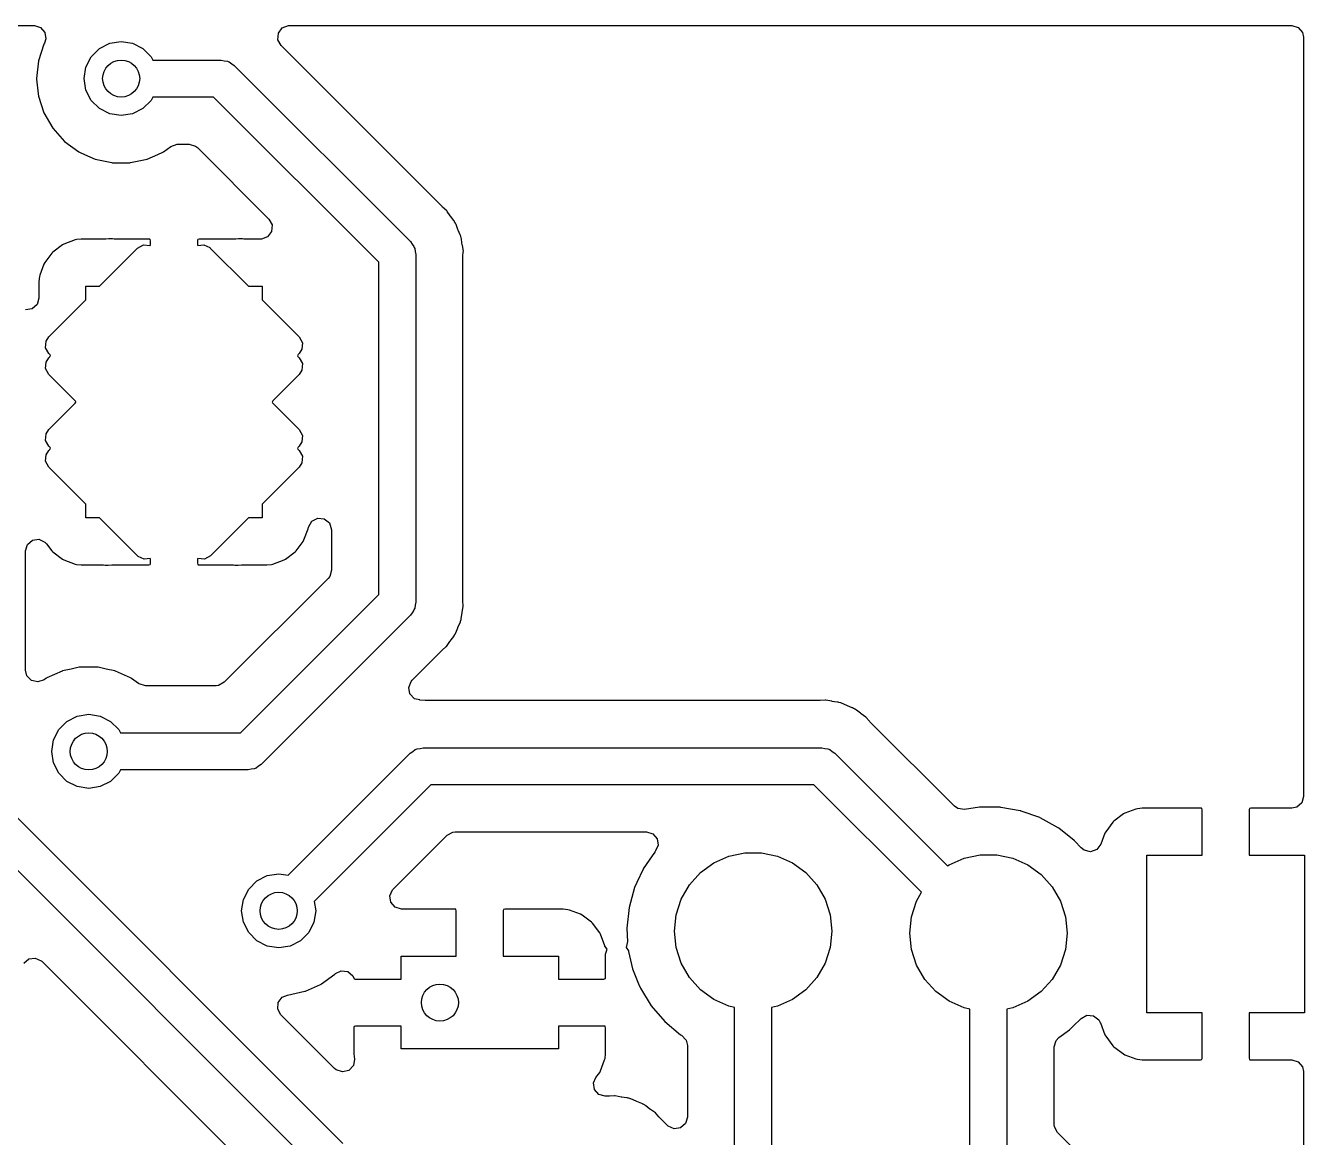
# Model space of a CAD drawing. Extents: x 89.4 to 113.8, y -88.6 to -51.3.
# Drawn here: x 100 to 113.8, y -63.31 to -51.31 of the extents above; entities that cross this region are included whole.
import ezdxf

# ---------------------------------------------------------------- set-up
doc = ezdxf.new("R2010")
doc.units = 0
doc.layers.add('BLACK', color=7, linetype='CONTINUOUS')

msp = doc.modelspace()

# ---------------------------------------------------------------- linework, layer by layer
at = {"layer": 'BLACK', "linetype": 'CONTINUOUS'}
for p, q in [((98.1386, -51.3085), (100.093, -51.3085)), ((100.093, -51.3085), (100.161, -51.3285)), ((100.161, -51.3285), (100.207, -51.3822)), ((102.727, -51.3905), (102.769, -51.3336)), ((102.769, -51.3336), (102.836, -51.3088)), ((102.836, -51.3088), (102.845, -51.3085)), ((102.845, -51.3085), (113.665, -51.3085)), ((113.665, -51.3085), (113.734, -51.3285)), ((113.734, -51.3285), (113.78, -51.3822)), ((100.217, -51.4524), (100.202, -51.4975)), ((100.207, -51.3822), (100.217, -51.4524)), ((100.906, -51.4996), (101.03, -51.48)), ((101.03, -51.48), (101.154, -51.4996)), ((102.722, -51.4613), (102.727, -51.3905)), ((102.756, -51.5236), (102.722, -51.4613)), ((113.78, -51.3822), (113.791, -51.4345)), ((113.791, -51.4345), (113.791, -59.626)), ((100.195, -51.5084), (100.136, -51.6901)), ((100.202, -51.4975), (100.195, -51.5084)), ((100.706, -51.6449), (100.795, -51.5564)), ((100.795, -51.5564), (100.906, -51.4996)), ((101.154, -51.4996), (101.265, -51.5564)), ((101.265, -51.5564), (101.354, -51.6449)), ((104.494, -53.2616), (102.756, -51.5236)), ((100.136, -51.6901), (100.116, -51.88)), ((100.65, -51.7564), (100.706, -51.6449)), ((101.354, -51.6449), (101.371, -51.68)), ((101.371, -51.68), (102.11, -51.68)), ((102.11, -51.68), (102.143, -51.6875)), ((102.143, -51.6875), (102.176, -51.6912)), ((102.176, -51.6912), (102.186, -51.6974)), ((102.186, -51.6974), (102.197, -51.6999)), ((102.197, -51.6999), (102.223, -51.7208)), ((102.223, -51.7208), (102.251, -51.7386)), ((102.251, -51.7386), (104.152, -53.6388)), ((100.116, -51.88), (100.117, -51.8866)), ((100.117, -51.8866), (100.134, -52.0448)), ((100.63, -51.88), (100.65, -51.7564)), ((100.65, -52.0036), (100.63, -51.88)), ((100.706, -52.1151), (100.65, -52.0036)), ((100.134, -52.0448), (100.136, -52.0699)), ((100.136, -52.0699), (100.195, -52.2516)), ((100.795, -52.2036), (100.706, -52.1151)), ((101.354, -52.1151), (101.265, -52.2036)), ((101.371, -52.08), (101.354, -52.1151)), ((102.027, -52.08), (101.371, -52.08)), ((103.81, -53.8628), (102.027, -52.08)), ((100.195, -52.2516), (100.291, -52.4169)), ((100.906, -52.2604), (100.795, -52.2036)), ((101.03, -52.28), (100.906, -52.2604)), ((101.154, -52.2604), (101.03, -52.28)), ((101.265, -52.2036), (101.154, -52.2604)), ((100.291, -52.4169), (100.419, -52.5589)), ((100.419, -52.5589), (100.573, -52.6711)), ((100.573, -52.6711), (100.579, -52.6738)), ((100.579, -52.6738), (100.579, -52.6738)), ((100.579, -52.6738), (100.635, -52.6984)), ((100.635, -52.6984), (100.748, -52.7488)), ((101.312, -52.7488), (101.425, -52.6984)), ((101.425, -52.6984), (101.481, -52.6738)), ((101.481, -52.6738), (101.487, -52.6711)), ((101.481, -52.6738), (101.481, -52.6738)), ((101.487, -52.6711), (101.567, -52.6126)), ((101.567, -52.6126), (101.634, -52.5887)), ((101.634, -52.5887), (101.641, -52.5885)), ((101.641, -52.5885), (101.764, -52.5885)), ((101.764, -52.5885), (101.832, -52.6085)), ((101.832, -52.6085), (101.853, -52.6254)), ((101.853, -52.6254), (102.625, -53.3969)), ((100.748, -52.7488), (100.841, -52.7686)), ((100.841, -52.7686), (100.928, -52.7871)), ((100.928, -52.7871), (100.928, -52.7871)), ((100.928, -52.7871), (100.935, -52.7885)), ((100.935, -52.7885), (101.125, -52.7885)), ((101.125, -52.7885), (101.132, -52.7871)), ((101.132, -52.7871), (101.219, -52.7686)), ((101.132, -52.7871), (101.132, -52.7871)), ((101.219, -52.7686), (101.312, -52.7488)), ((104.499, -53.2666), (104.494, -53.2616)), ((104.545, -53.308), (104.499, -53.2666)), ((102.625, -53.3969), (102.659, -53.4592)), ((104.55, -53.3143), (104.545, -53.308)), ((104.582, -53.3607), (104.55, -53.3143)), ((104.55, -53.3143), (104.55, -53.3143)), ((104.585, -53.366), (104.582, -53.3607)), ((104.62, -53.4107), (104.585, -53.366)), ((104.624, -53.4167), (104.62, -53.4107)), ((104.62, -53.4107), (104.62, -53.4107)), ((102.654, -53.53), (102.611, -53.5869)), ((102.659, -53.4592), (102.654, -53.53)), ((104.627, -53.4237), (104.624, -53.4167)), ((104.629, -53.4259), (104.627, -53.4237)), ((104.637, -53.4407), (104.629, -53.4259)), ((104.638, -53.4431), (104.637, -53.4407)), ((104.642, -53.4493), (104.638, -53.4431)), ((104.645, -53.4565), (104.642, -53.4493)), ((104.665, -53.5091), (104.645, -53.4565)), ((104.645, -53.4565), (104.645, -53.4565)), ((104.668, -53.5152), (104.665, -53.5091)), ((104.69, -53.5668), (104.668, -53.5152)), ((100.396, -53.6752), (100.294, -53.7517)), ((100.412, -53.6667), (100.396, -53.6752)), ((100.532, -53.6215), (100.412, -53.6667)), ((100.548, -53.6179), (100.532, -53.6215)), ((100.599, -53.6124), (100.548, -53.6179)), ((100.605, -53.612), (100.599, -53.6124)), ((100.853, -53.612), (100.605, -53.612)), ((100.866, -53.6113), (100.853, -53.612)), ((100.898, -53.608), (100.866, -53.6113)), ((100.912, -53.6081), (100.898, -53.608)), ((100.938, -53.6111), (100.912, -53.6081)), ((100.953, -53.612), (100.938, -53.6111)), ((101.332, -53.612), (100.953, -53.612)), ((101.207, -53.7091), (101.27, -53.675)), ((101.27, -53.675), (101.341, -53.6801)), ((101.34, -53.6137), (101.332, -53.612)), ((101.342, -53.6149), (101.34, -53.6137)), ((101.341, -53.6801), (101.343, -53.6812)), ((101.346, -53.6301), (101.342, -53.6149)), ((101.343, -53.6812), (101.346, -53.6729)), ((101.346, -53.6729), (101.346, -53.6301)), ((101.856, -53.6179), (101.854, -53.6255)), ((101.854, -53.6255), (101.854, -53.6693)), ((101.854, -53.6693), (101.858, -53.6823)), ((101.857, -53.6165), (101.856, -53.6179)), ((101.872, -53.612), (101.857, -53.6165)), ((101.858, -53.6823), (101.921, -53.6732)), ((102.253, -53.612), (101.872, -53.612)), ((101.921, -53.6732), (101.986, -53.7027)), ((102.266, -53.6113), (102.253, -53.612)), ((102.298, -53.608), (102.266, -53.6113)), ((102.312, -53.6081), (102.298, -53.608)), ((102.338, -53.6111), (102.312, -53.6081)), ((102.353, -53.612), (102.338, -53.6111)), ((102.536, -53.612), (102.353, -53.612)), ((102.545, -53.6117), (102.536, -53.612)), ((102.611, -53.5869), (102.545, -53.6117)), ((104.152, -53.6388), (104.169, -53.6671)), ((104.169, -53.6671), (104.19, -53.6933)), ((104.693, -53.5737), (104.69, -53.5668)), ((104.695, -53.5812), (104.693, -53.5737)), ((104.695, -53.5837), (104.695, -53.5812)), ((104.7, -53.6), (104.695, -53.5837)), ((104.7, -53.6027), (104.7, -53.6)), ((104.703, -53.6098), (104.7, -53.6027)), ((104.708, -53.6517), (104.703, -53.6098)), ((104.711, -53.6732), (104.708, -53.6517)), ((104.712, -53.6797), (104.711, -53.6732)), ((104.723, -53.7426), (104.712, -53.6797)), ((100.282, -53.7643), (100.205, -53.8664)), ((100.294, -53.7517), (100.282, -53.7643)), ((100.796, -54.12), (101.207, -53.7091)), ((101.986, -53.7027), (101.992, -53.7088)), ((101.992, -53.7088), (102.404, -54.12)), ((104.19, -53.6933), (104.193, -53.7045)), ((104.193, -53.7045), (104.199, -53.7142)), ((104.199, -53.7142), (104.203, -53.7474)), ((104.203, -53.7474), (104.21, -53.78)), ((104.21, -53.78), (104.21, -57.5303)), ((104.718, -53.8089), (104.719, -53.8004)), ((104.718, -57.5054), (104.718, -53.8089)), ((104.719, -53.8004), (104.722, -53.7502)), ((104.722, -53.7502), (104.723, -53.7426)), ((104.722, -53.7502), (104.722, -53.7502)), ((100.197, -53.8819), (100.152, -54.0024)), ((100.205, -53.8664), (100.197, -53.8819)), ((103.81, -57.4472), (103.81, -53.8628)), ((100.148, -54.0176), (100.142, -54.0685)), ((100.142, -54.0685), (100.142, -54.0753)), ((100.142, -54.0753), (100.142, -54.2498)), ((100.152, -54.0024), (100.148, -54.0176)), ((100.65, -54.2664), (100.65, -54.12)), ((100.65, -54.12), (100.796, -54.12)), ((102.404, -54.12), (102.55, -54.12)), ((102.55, -54.12), (102.55, -54.2664)), ((100.068, -54.3644), (99.9981, -54.3745)), ((100.122, -54.3179), (100.068, -54.3644)), ((100.142, -54.2498), (100.122, -54.3179)), ((100.248, -54.6684), (100.65, -54.2664)), ((102.55, -54.2664), (102.952, -54.6684)), ((100.214, -54.7843), (100.219, -54.7135)), ((100.248, -54.8466), (100.214, -54.7843)), ((100.219, -54.7135), (100.248, -54.6684)), ((102.952, -54.6684), (102.986, -54.7307)), ((102.986, -54.7307), (102.981, -54.8015)), ((100.219, -54.9385), (100.248, -54.8934)), ((100.262, -54.8604), (100.248, -54.8466)), ((100.248, -54.8934), (100.259, -54.8828)), ((100.259, -54.8828), (100.265, -54.8711)), ((100.266, -54.867), (100.262, -54.8604)), ((100.265, -54.8711), (100.266, -54.8689)), ((100.266, -54.8689), (100.266, -54.867)), ((102.941, -54.8572), (102.934, -54.8711)), ((102.934, -54.8711), (102.934, -54.873)), ((102.934, -54.873), (102.938, -54.8796)), ((102.938, -54.8796), (102.952, -54.8934)), ((102.952, -54.8466), (102.941, -54.8572)), ((102.981, -54.8015), (102.952, -54.8466)), ((102.952, -54.8934), (102.986, -54.9557)), ((100.214, -55.0093), (100.219, -54.9385)), ((100.248, -55.0716), (100.214, -55.0093)), ((102.981, -55.0265), (102.952, -55.0716)), ((102.986, -54.9557), (102.981, -55.0265)), ((100.537, -55.3604), (100.248, -55.0716)), ((102.952, -55.0716), (102.666, -55.3572)), ((100.248, -55.6684), (100.534, -55.3828)), ((100.534, -55.3828), (100.54, -55.3711)), ((100.541, -55.367), (100.537, -55.3604)), ((100.54, -55.3711), (100.541, -55.3689)), ((100.541, -55.3689), (100.541, -55.367)), ((102.666, -55.3572), (102.659, -55.3711)), ((102.659, -55.3711), (102.659, -55.373)), ((102.659, -55.373), (102.663, -55.3796)), ((102.663, -55.3796), (102.952, -55.6684)), ((100.214, -55.7843), (100.219, -55.7135)), ((100.219, -55.7135), (100.248, -55.6684)), ((102.952, -55.6684), (102.986, -55.7307)), ((102.986, -55.7307), (102.981, -55.8015)), ((100.248, -55.8466), (100.214, -55.7843)), ((100.219, -55.9385), (100.248, -55.8934)), ((100.262, -55.8604), (100.248, -55.8466)), ((100.248, -55.8934), (100.259, -55.8828)), ((100.259, -55.8828), (100.265, -55.8711)), ((100.266, -55.867), (100.262, -55.8604)), ((100.265, -55.8711), (100.266, -55.8689)), ((100.266, -55.8689), (100.266, -55.867)), ((102.941, -55.8572), (102.934, -55.8711)), ((102.934, -55.8711), (102.934, -55.873)), ((102.934, -55.873), (102.938, -55.8796)), ((102.938, -55.8796), (102.952, -55.8934)), ((102.952, -55.8466), (102.941, -55.8572)), ((102.981, -55.8015), (102.952, -55.8466)), ((102.952, -55.8934), (102.986, -55.9557)), ((100.214, -56.0093), (100.219, -55.9385)), ((100.248, -56.0716), (100.214, -56.0093)), ((102.981, -56.0265), (102.952, -56.0716)), ((102.986, -55.9557), (102.981, -56.0265)), ((100.65, -56.4736), (100.248, -56.0716)), ((102.952, -56.0716), (102.55, -56.4736)), ((100.65, -56.62), (100.65, -56.4736)), ((102.55, -56.4736), (102.55, -56.62)), ((100.796, -56.62), (100.65, -56.62)), ((101.208, -57.0312), (100.796, -56.62)), ((102.404, -56.62), (101.993, -57.0309)), ((102.55, -56.62), (102.404, -56.62)), ((103.048, -56.7376), (103.053, -56.7189)), ((103.053, -56.7189), (103.088, -56.6573)), ((103.088, -56.6573), (103.151, -56.6245)), ((103.151, -56.6245), (103.222, -56.6309)), ((103.222, -56.6309), (103.278, -56.6745)), ((103.278, -56.6745), (103.301, -56.7481)), ((100.019, -56.9079), (100.072, -56.8614)), ((100.072, -56.8614), (100.142, -56.8513)), ((100.142, -56.8513), (100.207, -56.8808)), ((102.995, -56.8736), (103.003, -56.8581)), ((103.003, -56.8581), (103.048, -56.7376)), ((103.301, -56.7481), (103.301, -57.1843)), ((99.9985, -56.976), (100.019, -56.9079)), ((99.9985, -58.2649), (99.9985, -56.976)), ((100.207, -56.8808), (100.225, -56.9005)), ((100.225, -56.9005), (100.282, -56.9757)), ((100.282, -56.9757), (100.294, -56.9883)), ((100.294, -56.9883), (100.396, -57.0648)), ((102.804, -57.0648), (102.906, -56.9883)), ((102.906, -56.9883), (102.918, -56.9757)), ((102.918, -56.9757), (102.995, -56.8736)), ((100.396, -57.0648), (100.412, -57.0733)), ((100.412, -57.0733), (100.532, -57.1185)), ((100.532, -57.1185), (100.548, -57.1221)), ((100.548, -57.1221), (100.599, -57.1276)), ((100.599, -57.1276), (100.605, -57.128)), ((100.605, -57.128), (100.841, -57.128)), ((100.841, -57.128), (100.858, -57.1291)), ((100.858, -57.1291), (100.877, -57.1317)), ((100.877, -57.1317), (100.891, -57.132)), ((100.891, -57.132), (100.929, -57.1285)), ((100.929, -57.1285), (100.941, -57.128)), ((100.941, -57.128), (101.328, -57.128)), ((101.214, -57.0373), (101.208, -57.0312)), ((101.279, -57.0668), (101.214, -57.0373)), ((101.342, -57.0577), (101.279, -57.0668)), ((101.328, -57.128), (101.343, -57.1235)), ((101.346, -57.0707), (101.342, -57.0577)), ((101.343, -57.1235), (101.344, -57.1221)), ((101.344, -57.1221), (101.346, -57.1145)), ((101.346, -57.1145), (101.346, -57.0707)), ((101.857, -57.0588), (101.854, -57.0671)), ((101.854, -57.0671), (101.854, -57.1099)), ((101.854, -57.1099), (101.858, -57.1251)), ((101.859, -57.0599), (101.857, -57.0588)), ((101.858, -57.1251), (101.86, -57.1263)), ((101.93, -57.065), (101.859, -57.0599)), ((101.86, -57.1263), (101.868, -57.128)), ((101.868, -57.128), (102.241, -57.128)), ((101.993, -57.0309), (101.93, -57.065)), ((102.241, -57.128), (102.258, -57.1291)), ((102.258, -57.1291), (102.277, -57.1317)), ((102.277, -57.1317), (102.291, -57.132)), ((102.291, -57.132), (102.329, -57.1285)), ((102.329, -57.1285), (102.341, -57.128)), ((102.341, -57.128), (102.595, -57.128)), ((102.595, -57.128), (102.601, -57.1276)), ((102.601, -57.1276), (102.652, -57.1221)), ((102.652, -57.1221), (102.668, -57.1185)), ((102.668, -57.1185), (102.788, -57.0733)), ((102.788, -57.0733), (102.804, -57.0648)), ((103.265, -57.2734), (102.143, -58.3946)), ((103.281, -57.2525), (103.265, -57.2734)), ((103.301, -57.1843), (103.281, -57.2525)), ((102.317, -58.94), (103.81, -57.4472)), ((104.21, -57.5303), (104.203, -57.5629)), ((104.719, -57.5126), (104.718, -57.5054)), ((104.722, -57.5748), (104.719, -57.5126)), ((104.151, -57.6714), (102.541, -59.2817)), ((104.169, -57.6431), (104.151, -57.6714)), ((104.19, -57.617), (104.169, -57.6431)), ((104.193, -57.6058), (104.19, -57.617)), ((104.199, -57.5961), (104.193, -57.6058)), ((104.203, -57.5629), (104.199, -57.5961)), ((104.701, -57.7075), (104.71, -57.6441)), ((104.71, -57.6441), (104.711, -57.6376)), ((104.711, -57.6376), (104.722, -57.5748)), ((104.642, -57.8602), (104.662, -57.8077)), ((104.662, -57.8077), (104.665, -57.8017)), ((104.665, -57.8017), (104.691, -57.7434)), ((104.691, -57.7434), (104.692, -57.736)), ((104.692, -57.736), (104.693, -57.7334)), ((104.693, -57.7334), (104.698, -57.7172)), ((104.698, -57.7172), (104.699, -57.7146)), ((104.699, -57.7146), (104.701, -57.7075)), ((104.54, -58.0076), (104.577, -57.9553)), ((104.577, -57.9553), (104.581, -57.95)), ((104.581, -57.95), (104.591, -57.9371)), ((104.591, -57.9371), (104.62, -57.8997)), ((104.62, -57.8997), (104.624, -57.8928)), ((104.624, -57.8928), (104.625, -57.8905)), ((104.625, -57.8905), (104.633, -57.8758)), ((104.633, -57.8758), (104.635, -57.8735)), ((104.635, -57.8735), (104.639, -57.8673)), ((104.639, -57.8673), (104.642, -57.8602)), ((104.642, -57.8602), (104.642, -57.8602)), ((104.169, -58.3726), (104.491, -58.0514)), ((104.491, -58.0514), (104.497, -58.0456)), ((104.497, -58.0456), (104.535, -58.0126)), ((104.535, -58.0126), (104.54, -58.0076)), ((100.578, -58.2329), (100.491, -58.2514)), ((100.585, -58.2315), (100.578, -58.2329)), ((100.578, -58.2329), (100.578, -58.2329)), ((100.775, -58.2315), (100.585, -58.2315)), ((100.782, -58.2329), (100.775, -58.2315)), ((100.869, -58.2514), (100.782, -58.2329)), ((100.782, -58.2329), (100.782, -58.2329)), ((100.013, -58.3237), (99.9985, -58.2649)), ((100.063, -58.3746), (100.013, -58.3237)), ((100.132, -58.3907), (100.063, -58.3746)), ((100.199, -58.3668), (100.132, -58.3907)), ((100.218, -58.3528), (100.199, -58.3668)), ((100.223, -58.3489), (100.218, -58.3528)), ((100.218, -58.3528), (100.218, -58.3528)), ((100.229, -58.3462), (100.223, -58.3489)), ((100.392, -58.2739), (100.229, -58.3462)), ((100.229, -58.3462), (100.229, -58.3462)), ((100.398, -58.2712), (100.392, -58.2739)), ((100.392, -58.2739), (100.392, -58.2739)), ((100.491, -58.2514), (100.398, -58.2712)), ((100.962, -58.2712), (100.869, -58.2514)), ((100.968, -58.2739), (100.962, -58.2712)), ((101.131, -58.3462), (100.968, -58.2739)), ((100.968, -58.2739), (100.968, -58.2739)), ((101.137, -58.3489), (101.131, -58.3462)), ((101.131, -58.3462), (101.131, -58.3462)), ((101.142, -58.3528), (101.137, -58.3489)), ((101.217, -58.4074), (101.142, -58.3528)), ((101.142, -58.3528), (101.142, -58.3528)), ((104.159, -58.3843), (104.169, -58.3726)), ((101.223, -58.4115), (101.217, -58.4074)), ((101.291, -58.4315), (101.223, -58.4115)), ((102.054, -58.4315), (101.291, -58.4315)), ((102.081, -58.4286), (102.054, -58.4315)), ((102.143, -58.3946), (102.081, -58.4286)), ((104.133, -58.4503), (104.159, -58.3843)), ((104.147, -58.52), (104.133, -58.4503)), ((104.196, -58.5711), (104.147, -58.52)), ((104.253, -58.5846), (104.196, -58.5711)), ((104.253, -58.5873), (104.253, -58.5846)), ((104.31, -58.5912), (104.253, -58.5873)), ((104.319, -58.5915), (104.31, -58.5912)), ((108.565, -58.5915), (104.319, -58.5915)), ((108.573, -58.5913), (108.565, -58.5915)), ((108.627, -58.5881), (108.573, -58.5913)), ((108.635, -58.5877), (108.627, -58.5881)), ((108.627, -58.5881), (108.627, -58.5881)), ((108.698, -58.5993), (108.635, -58.5877)), ((108.704, -58.6004), (108.698, -58.5993)), ((108.73, -58.6038), (108.704, -58.6004)), ((108.76, -58.6077), (108.73, -58.6038)), ((108.767, -58.6087), (108.76, -58.6077)), ((108.76, -58.6077), (108.76, -58.6077)), ((108.775, -58.6115), (108.767, -58.6087)), ((108.777, -58.6121), (108.775, -58.6115)), ((108.793, -58.6168), (108.777, -58.6121)), ((108.796, -58.6176), (108.793, -58.6168)), ((108.803, -58.619), (108.796, -58.6176)), ((108.862, -58.6452), (108.803, -58.619)), ((108.868, -58.6478), (108.862, -58.6452)), ((108.92, -58.6682), (108.868, -58.6478)), ((100.445, -58.8164), (100.556, -58.7596)), ((100.556, -58.7596), (100.68, -58.74)), ((100.68, -58.74), (100.804, -58.7596)), ((100.804, -58.7596), (100.915, -58.8164)), ((108.92, -58.6683), (108.92, -58.6682)), ((108.927, -58.671), (108.92, -58.6683)), ((108.933, -58.6754), (108.927, -58.671)), ((108.936, -58.6766), (108.933, -58.6754)), ((108.951, -58.685), (108.936, -58.6766)), ((108.953, -58.6864), (108.951, -58.685)), ((108.96, -58.6895), (108.953, -58.6864)), ((108.966, -58.6942), (108.96, -58.6895)), ((109.01, -58.7289), (108.966, -58.6942)), ((109.015, -58.7329), (109.01, -58.7289)), ((109.068, -58.7696), (109.015, -58.7329)), ((109.105, -58.8128), (109.068, -58.7696)), ((100.3, -59.0164), (100.356, -58.9049)), ((100.356, -58.9049), (100.445, -58.8164)), ((100.915, -58.8164), (101.004, -58.9049)), ((101.004, -58.9049), (101.021, -58.94)), ((109.106, -58.8132), (109.105, -58.8128)), ((109.111, -58.8195), (109.106, -58.8132)), ((110.022, -59.7299), (109.111, -58.8195)), ((100.28, -59.14), (100.3, -59.0164)), ((101.021, -58.94), (102.317, -58.94)), ((100.3, -59.2636), (100.28, -59.14)), ((102.831, -60.476), (104.149, -59.1583)), ((104.149, -59.1583), (104.177, -59.1406)), ((104.177, -59.1406), (104.203, -59.1198)), ((104.203, -59.1198), (104.214, -59.1172)), ((104.214, -59.1172), (104.224, -59.1111)), ((104.224, -59.1111), (104.257, -59.1074)), ((104.257, -59.1074), (104.29, -59.1)), ((104.29, -59.1), (108.59, -59.1)), ((108.59, -59.1), (108.623, -59.1075)), ((108.623, -59.1075), (108.656, -59.1112)), ((108.656, -59.1112), (108.666, -59.1174)), ((108.666, -59.1174), (108.677, -59.1199)), ((108.677, -59.1199), (108.703, -59.1408)), ((108.703, -59.1408), (108.731, -59.1586)), ((108.731, -59.1586), (109.949, -60.3758)), ((100.356, -59.3751), (100.3, -59.2636)), ((101.021, -59.34), (101.004, -59.3751)), ((102.4, -59.34), (101.021, -59.34)), ((102.433, -59.3326), (102.4, -59.34)), ((102.466, -59.3289), (102.433, -59.3326)), ((102.476, -59.3228), (102.466, -59.3289)), ((102.487, -59.3202), (102.476, -59.3228)), ((102.513, -59.2994), (102.487, -59.3202)), ((102.541, -59.2817), (102.513, -59.2994)), ((99.49, -59.4372), (103.423, -63.37)), ((100.445, -59.4636), (100.356, -59.3751)), ((100.556, -59.5204), (100.445, -59.4636)), ((100.915, -59.4636), (100.804, -59.5204)), ((101.004, -59.3751), (100.915, -59.4636)), ((100.68, -59.54), (100.556, -59.5204)), ((100.804, -59.5204), (100.68, -59.54)), ((104.373, -59.5), (103.114, -60.7589)), ((108.507, -59.5), (104.373, -59.5)), ((109.668, -60.6605), (108.507, -59.5)), ((103.199, -63.7114), (99.1483, -59.6612)), ((110.06, -59.7559), (110.022, -59.7299)), ((110.13, -59.7654), (110.06, -59.7559)), ((110.295, -59.7402), (110.13, -59.7654)), ((110.3, -59.7402), (110.295, -59.7402)), ((110.444, -59.742), (110.3, -59.7402)), ((110.3, -59.7402), (110.3, -59.7402)), ((110.518, -59.7429), (110.444, -59.742)), ((110.523, -59.7438), (110.518, -59.7429)), ((110.733, -59.7812), (110.523, -59.7438)), ((110.523, -59.7438), (110.523, -59.7438)), ((111.998, -59.7579), (111.982, -59.7615)), ((112.049, -59.7524), (111.998, -59.7579)), ((112.055, -59.752), (112.049, -59.7524)), ((112.682, -59.752), (112.055, -59.752)), ((112.69, -59.7537), (112.682, -59.752)), ((112.692, -59.7549), (112.69, -59.7537)), ((112.696, -59.7701), (112.692, -59.7549)), ((113.206, -59.7579), (113.204, -59.7655)), ((113.207, -59.7565), (113.206, -59.7579)), ((113.222, -59.752), (113.207, -59.7565)), ((113.665, -59.752), (113.222, -59.752)), ((113.718, -59.7406), (113.665, -59.752)), ((113.771, -59.6941), (113.718, -59.7406)), ((113.791, -59.626), (113.771, -59.6941)), ((110.738, -59.7821), (110.733, -59.7812)), ((110.733, -59.7812), (110.733, -59.7812)), ((110.743, -59.7838), (110.738, -59.7821)), ((110.944, -59.8549), (110.743, -59.7838)), ((110.743, -59.7838), (110.743, -59.7838)), ((110.949, -59.8566), (110.944, -59.8549)), ((110.944, -59.8549), (110.944, -59.8549)), ((111.144, -59.9646), (110.949, -59.8566)), ((111.744, -59.8917), (111.732, -59.9043)), ((111.846, -59.8152), (111.744, -59.8917)), ((111.862, -59.8067), (111.846, -59.8152)), ((111.982, -59.7615), (111.862, -59.8067)), ((112.696, -60.26), (112.696, -59.7701)), ((113.204, -59.7655), (113.204, -60.26)), ((104.547, -60.0454), (104.609, -60.0114)), ((104.609, -60.0114), (104.636, -60.0085)), ((104.636, -60.0085), (106.7, -60.0085)), ((106.7, -60.0085), (106.768, -60.0285)), ((106.768, -60.0285), (106.815, -60.0822)), ((111.148, -59.9678), (111.144, -59.9646)), ((111.316, -60.0998), (111.148, -59.9678)), ((111.148, -59.9678), (111.148, -59.9678)), ((111.647, -60.0219), (111.602, -60.1408)), ((111.655, -60.0064), (111.647, -60.0219)), ((111.732, -59.9043), (111.655, -60.0064)), ((104.109, -60.4827), (104.547, -60.0454)), ((106.825, -60.1524), (106.795, -60.2128)), ((106.815, -60.0822), (106.825, -60.1524)), ((111.316, -60.0999), (111.316, -60.0998)), ((111.32, -60.1031), (111.316, -60.0999)), ((111.323, -60.1069), (111.32, -60.1031)), ((111.391, -60.1814), (111.323, -60.1069)), ((111.323, -60.1069), (111.323, -60.1069)), ((111.602, -60.1408), (111.559, -60.1976)), ((106.759, -60.2683), (106.665, -60.4067)), ((106.788, -60.2264), (106.759, -60.2683)), ((106.791, -60.2221), (106.788, -60.2264)), ((106.788, -60.2264), (106.788, -60.2264)), ((106.794, -60.2184), (106.791, -60.2221)), ((106.797, -60.2144), (106.794, -60.2184)), ((106.795, -60.2128), (106.797, -60.2144)), ((107.425, -60.3439), (107.587, -60.2716)), ((107.587, -60.2716), (107.761, -60.2347)), ((107.761, -60.2347), (107.939, -60.2347)), ((107.939, -60.2347), (108.113, -60.2716)), ((108.113, -60.2716), (108.275, -60.3439)), ((109.965, -60.3639), (110.127, -60.2916)), ((110.127, -60.2916), (110.301, -60.2547)), ((110.301, -60.2547), (110.479, -60.2547)), ((110.479, -60.2547), (110.653, -60.2916)), ((110.653, -60.2916), (110.815, -60.3639)), ((111.424, -60.2071), (111.391, -60.1814)), ((111.493, -60.2223), (111.424, -60.2071)), ((111.559, -60.1976), (111.493, -60.2223)), ((112.1, -61.96), (112.1, -60.26)), ((112.1, -60.26), (112.696, -60.26)), ((113.204, -60.26), (113.8, -60.26)), ((113.8, -60.26), (113.8, -61.96)), ((106.663, -60.4114), (106.596, -60.5543)), ((106.665, -60.4067), (106.663, -60.4114)), ((107.162, -60.5804), (107.281, -60.4483)), ((107.281, -60.4483), (107.425, -60.3439)), ((108.275, -60.3439), (108.419, -60.4483)), ((108.419, -60.4483), (108.538, -60.5804)), ((109.949, -60.3758), (109.965, -60.3639)), ((110.815, -60.3639), (110.959, -60.4683)), ((102.406, -60.6249), (102.495, -60.5364)), ((102.495, -60.5364), (102.606, -60.4796)), ((102.606, -60.4796), (102.73, -60.46)), ((102.73, -60.46), (102.831, -60.476)), ((103.965, -60.6269), (104.109, -60.4827)), ((106.596, -60.5543), (106.571, -60.6093)), ((107.073, -60.7343), (107.162, -60.5804)), ((108.538, -60.5804), (108.627, -60.7343)), ((110.959, -60.4683), (111.078, -60.6004)), ((102.35, -60.7364), (102.406, -60.6249)), ((103.929, -60.6981), (103.959, -60.6335)), ((103.94, -60.7683), (103.929, -60.6981)), ((103.959, -60.6335), (103.965, -60.6269)), ((106.571, -60.6093), (106.511, -60.8246)), ((109.613, -60.7543), (109.668, -60.6605)), ((111.078, -60.6004), (111.167, -60.7543)), ((102.33, -60.86), (102.35, -60.7364)), ((102.35, -60.9836), (102.33, -60.86)), ((103.13, -60.86), (103.11, -60.9836)), ((103.114, -60.7589), (103.13, -60.86)), ((103.986, -60.822), (103.94, -60.7683)), ((104.054, -60.842), (103.986, -60.822)), ((104.632, -60.842), (104.054, -60.842)), ((104.64, -60.8437), (104.632, -60.842)), ((104.642, -60.8449), (104.64, -60.8437)), ((104.646, -60.8601), (104.642, -60.8449)), ((104.646, -61.35), (104.646, -60.8601)), ((105.156, -60.8479), (105.154, -60.8555)), ((105.154, -60.8555), (105.154, -61.35)), ((105.157, -60.8465), (105.156, -60.8479)), ((105.172, -60.842), (105.157, -60.8465)), ((105.795, -60.842), (105.172, -60.842)), ((105.801, -60.8424), (105.795, -60.842)), ((105.852, -60.8479), (105.801, -60.8424)), ((105.868, -60.8515), (105.852, -60.8479)), ((105.988, -60.8967), (105.868, -60.8515)), ((106.511, -60.8246), (106.487, -61.0467)), ((107.019, -60.9033), (107.073, -60.7343)), ((108.627, -60.7343), (108.681, -60.9033)), ((109.559, -60.9233), (109.613, -60.7543)), ((111.167, -60.7543), (111.221, -60.9233)), ((102.406, -61.0951), (102.35, -60.9836)), ((103.11, -60.9836), (103.054, -61.0951)), ((106.004, -60.9052), (105.988, -60.8967)), ((106.106, -60.9817), (106.004, -60.9052)), ((106.118, -60.9943), (106.106, -60.9817)), ((106.195, -61.0964), (106.118, -60.9943)), ((107, -61.08), (107.019, -60.9033)), ((108.681, -60.9033), (108.7, -61.08)), ((109.54, -61.1), (109.559, -60.9233)), ((111.221, -60.9233), (111.24, -61.1)), ((102.495, -61.1836), (102.406, -61.0951)), ((103.054, -61.0951), (102.965, -61.1836)), ((106.203, -61.1119), (106.195, -61.0964)), ((106.25, -61.2365), (106.203, -61.1119)), ((106.487, -61.0467), (106.488, -61.0518)), ((106.488, -61.0518), (106.488, -61.0519)), ((106.488, -61.0519), (106.496, -61.1905)), ((107.019, -61.2567), (107, -61.08)), ((108.7, -61.08), (108.681, -61.2567)), ((109.559, -61.2767), (109.54, -61.1)), ((111.24, -61.1), (111.221, -61.2767)), ((102.606, -61.2404), (102.495, -61.1836)), ((102.73, -61.26), (102.606, -61.2404)), ((102.854, -61.2404), (102.73, -61.26)), ((102.965, -61.1836), (102.854, -61.2404)), ((106.251, -61.2401), (106.25, -61.2365)), ((106.274, -61.2721), (106.251, -61.2401)), ((106.258, -61.3276), (106.274, -61.2721)), ((106.496, -61.1905), (106.481, -61.2545)), ((106.481, -61.2545), (106.505, -61.2921)), ((107.073, -61.4257), (107.019, -61.2567)), ((108.681, -61.2567), (108.627, -61.4257)), ((109.613, -61.4457), (109.559, -61.2767)), ((111.221, -61.2767), (111.167, -61.4457)), ((99.978, -61.426), (100.032, -61.3795)), ((100.032, -61.3795), (100.102, -61.3694)), ((100.102, -61.3694), (100.167, -61.3989)), ((100.167, -61.3989), (100.173, -61.4051)), ((100.173, -61.4051), (102.819, -64.0505)), ((104.05, -61.596), (104.05, -61.35)), ((104.05, -61.35), (104.646, -61.35)), ((105.154, -61.35), (105.75, -61.35)), ((105.75, -61.35), (105.75, -61.596)), ((106.258, -61.5825), (106.258, -61.3276)), ((106.505, -61.2921), (106.507, -61.2999)), ((106.507, -61.2999), (106.549, -61.4876)), ((103.192, -61.6472), (103.336, -61.5427)), ((103.336, -61.5427), (103.341, -61.5389)), ((103.336, -61.5427), (103.336, -61.5427)), ((103.341, -61.5389), (103.343, -61.5367)), ((103.343, -61.5367), (103.406, -61.5066)), ((103.406, -61.5066), (103.476, -61.5154)), ((103.476, -61.5154), (103.531, -61.5608)), ((106.549, -61.4876), (106.592, -61.5931)), ((107.162, -61.5796), (107.073, -61.4257)), ((108.627, -61.4257), (108.538, -61.5796)), ((109.702, -61.5996), (109.613, -61.4457)), ((111.167, -61.4457), (111.078, -61.5996)), ((103.018, -61.7261), (103.181, -61.6538)), ((103.181, -61.6538), (103.187, -61.6511)), ((103.181, -61.6538), (103.181, -61.6538)), ((103.187, -61.6511), (103.192, -61.6472)), ((103.531, -61.5608), (103.546, -61.5925)), ((103.546, -61.5925), (103.548, -61.5943)), ((103.548, -61.5943), (103.556, -61.596)), ((103.556, -61.596), (104.05, -61.596)), ((105.75, -61.596), (106.24, -61.596)), ((106.24, -61.596), (106.255, -61.5915)), ((106.255, -61.5915), (106.256, -61.5901)), ((106.256, -61.5901), (106.258, -61.5825)), ((106.592, -61.5931), (106.614, -61.6472)), ((106.614, -61.6472), (106.633, -61.6946)), ((107.281, -61.7117), (107.162, -61.5796)), ((108.538, -61.5796), (108.419, -61.7117)), ((109.821, -61.7317), (109.702, -61.5996)), ((111.078, -61.5996), (110.959, -61.7317)), ((102.725, -61.8486), (102.767, -61.7918)), ((102.767, -61.7918), (102.826, -61.769)), ((102.825, -61.7685), (103.012, -61.7288)), ((102.826, -61.769), (102.825, -61.7685)), ((103.012, -61.7288), (103.018, -61.7261)), ((106.633, -61.6946), (106.75, -61.8851)), ((107.425, -61.8161), (107.281, -61.7117)), ((107.587, -61.8884), (107.425, -61.8161)), ((108.275, -61.8161), (108.113, -61.8884)), ((108.419, -61.7117), (108.275, -61.8161)), ((109.965, -61.8361), (109.821, -61.7317)), ((110.959, -61.7317), (110.815, -61.8361)), ((102.72, -61.9195), (102.725, -61.8486)), ((102.754, -61.9818), (102.72, -61.9195)), ((106.75, -61.8851), (106.896, -62.0539)), ((107.65, -61.9017), (107.587, -61.8884)), ((107.65, -63.6634), (107.65, -61.9017)), ((108.113, -61.8884), (108.05, -61.9017)), ((108.05, -61.9017), (108.05, -63.5806)), ((110.127, -61.9084), (109.965, -61.8361)), ((110.19, -61.9217), (110.127, -61.9084)), ((110.19, -63.51), (110.19, -61.9217)), ((110.653, -61.9084), (110.59, -61.9217)), ((110.59, -61.9217), (110.59, -63.4272)), ((110.815, -61.8361), (110.653, -61.9084)), ((112.696, -61.96), (112.1, -61.96)), ((112.696, -62.4545), (112.696, -61.96)), ((113.8, -61.96), (113.204, -61.96)), ((113.204, -61.96), (113.204, -62.4499)), ((103.334, -62.5624), (102.754, -61.9818)), ((103.56, -62.104), (103.545, -62.1085)), ((104.05, -62.104), (103.56, -62.104)), ((104.05, -62.35), (104.05, -62.104)), ((106.244, -62.104), (105.75, -62.104)), ((105.75, -62.104), (105.75, -62.35)), ((106.252, -62.1057), (106.244, -62.104)), ((106.254, -62.1069), (106.252, -62.1057)), ((106.258, -62.1221), (106.254, -62.1069)), ((106.896, -62.0539), (107.068, -62.1966)), ((111.301, -62.1099), (111.391, -62.0207)), ((111.391, -62.0207), (111.453, -61.9868)), ((111.453, -61.9868), (111.524, -61.992)), ((111.524, -61.992), (111.581, -62.0346)), ((111.581, -62.0346), (111.598, -62.0707)), ((111.598, -62.0707), (111.599, -62.0702)), ((111.599, -62.0702), (111.647, -62.1981)), ((103.544, -62.1099), (103.542, -62.1175)), ((103.542, -62.1175), (103.542, -62.3947)), ((103.545, -62.1085), (103.544, -62.1099)), ((106.258, -62.3947), (106.258, -62.1221)), ((107.068, -62.1966), (107.079, -62.203)), ((107.079, -62.203), (107.128, -62.2547)), ((111.119, -62.2602), (111.151, -62.2257)), ((111.151, -62.2257), (111.266, -62.1442)), ((111.266, -62.1442), (111.27, -62.1412)), ((111.266, -62.1442), (111.266, -62.1442)), ((111.27, -62.1412), (111.301, -62.1099)), ((111.647, -62.1981), (111.655, -62.2136)), ((111.655, -62.2136), (111.732, -62.3157)), ((105.75, -62.35), (104.05, -62.35)), ((107.128, -62.2547), (107.141, -62.3118)), ((107.141, -62.3118), (107.141, -63.0878)), ((111.099, -62.3283), (111.119, -62.2602)), ((111.099, -63.1643), (111.099, -62.3283)), ((111.732, -62.3157), (111.744, -62.3283)), ((111.744, -62.3283), (111.846, -62.4048)), ((103.549, -62.4597), (103.536, -62.5295)), ((103.542, -62.3947), (103.542, -62.4015)), ((103.542, -62.4015), (103.549, -62.4597)), ((106.203, -62.5881), (106.248, -62.4676)), ((106.248, -62.4676), (106.252, -62.4524)), ((106.252, -62.4524), (106.258, -62.4015)), ((106.258, -62.4015), (106.258, -62.3947)), ((111.846, -62.4048), (111.862, -62.4133)), ((111.862, -62.4133), (111.982, -62.4585)), ((111.982, -62.4585), (111.998, -62.4621)), ((111.998, -62.4621), (112.049, -62.4676)), ((112.049, -62.4676), (112.055, -62.468)), ((112.055, -62.468), (112.678, -62.468)), ((112.678, -62.468), (112.693, -62.4635)), ((112.693, -62.4635), (112.694, -62.4621)), ((112.694, -62.4621), (112.696, -62.4545)), ((113.204, -62.4499), (113.208, -62.4651)), ((113.208, -62.4651), (113.21, -62.4663)), ((113.21, -62.4663), (113.218, -62.468)), ((113.218, -62.468), (113.665, -62.468)), ((113.665, -62.468), (113.734, -62.488)), ((113.734, -62.488), (113.78, -62.5417)), ((103.352, -62.5768), (103.334, -62.5624)), ((103.419, -62.5992), (103.352, -62.5768)), ((103.488, -62.5816), (103.419, -62.5992)), ((103.536, -62.5295), (103.488, -62.5816)), ((106.153, -62.6599), (106.195, -62.6036)), ((106.195, -62.6036), (106.203, -62.5881)), ((113.78, -62.5417), (113.791, -62.594)), ((113.791, -62.594), (113.791, -88.2655)), ((106.129, -62.7176), (106.153, -62.6599)), ((106.139, -62.7878), (106.129, -62.7176)), ((106.185, -62.8415), (106.139, -62.7878)), ((106.253, -62.8615), (106.185, -62.8415)), ((106.293, -62.8615), (106.253, -62.8615)), ((106.3, -62.8613), (106.293, -62.8615)), ((106.355, -62.8581), (106.3, -62.8613)), ((106.362, -62.8577), (106.355, -62.8581)), ((106.355, -62.8581), (106.355, -62.8581)), ((106.425, -62.8693), (106.362, -62.8577)), ((106.432, -62.8704), (106.425, -62.8693)), ((106.458, -62.8738), (106.432, -62.8704)), ((106.487, -62.8777), (106.458, -62.8738)), ((106.495, -62.8787), (106.487, -62.8777)), ((106.487, -62.8777), (106.487, -62.8777)), ((106.502, -62.8815), (106.495, -62.8787)), ((106.505, -62.8821), (106.502, -62.8815)), ((106.521, -62.8868), (106.505, -62.8821)), ((106.523, -62.8876), (106.521, -62.8868)), ((106.531, -62.889), (106.523, -62.8876)), ((106.589, -62.9152), (106.531, -62.889)), ((106.595, -62.9178), (106.589, -62.9152)), ((106.648, -62.9382), (106.595, -62.9178)), ((106.655, -62.941), (106.648, -62.9382)), ((106.648, -62.9382), (106.648, -62.9382)), ((106.661, -62.9454), (106.655, -62.941)), ((106.663, -62.9466), (106.661, -62.9454)), ((106.678, -62.955), (106.663, -62.9466)), ((106.68, -62.9564), (106.678, -62.955)), ((106.687, -62.9595), (106.68, -62.9564)), ((106.693, -62.9642), (106.687, -62.9595)), ((106.737, -62.9989), (106.693, -62.9642)), ((106.743, -63.0029), (106.737, -62.9989)), ((106.795, -63.0396), (106.743, -63.0029)), ((106.833, -63.0828), (106.795, -63.0396)), ((106.833, -63.0832), (106.833, -63.0828)), ((106.839, -63.0895), (106.833, -63.0832)), ((106.926, -63.1769), (106.839, -63.0895)), ((106.933, -63.1831), (106.926, -63.1769)), ((106.998, -63.2126), (106.933, -63.1831)), ((107.068, -63.2025), (106.998, -63.2126)), ((107.121, -63.156), (107.068, -63.2025)), ((107.141, -63.0878), (107.121, -63.156)), ((111.101, -63.1911), (111.099, -63.1643)), ((111.135, -63.2534), (111.101, -63.1911)), ((112.626, -64.7441), (111.135, -63.2534))]:
    msp.add_line(p, q, dxfattribs=at)
at = {"layer": 'BLACK'}
for centre in [(101.03, -51.88), (100.68, -59.14), (102.73, -60.86), (104.47, -61.85)]:
    msp.add_circle(centre, 0.2, dxfattribs=at)

doc.saveas('drawing.dxf')
